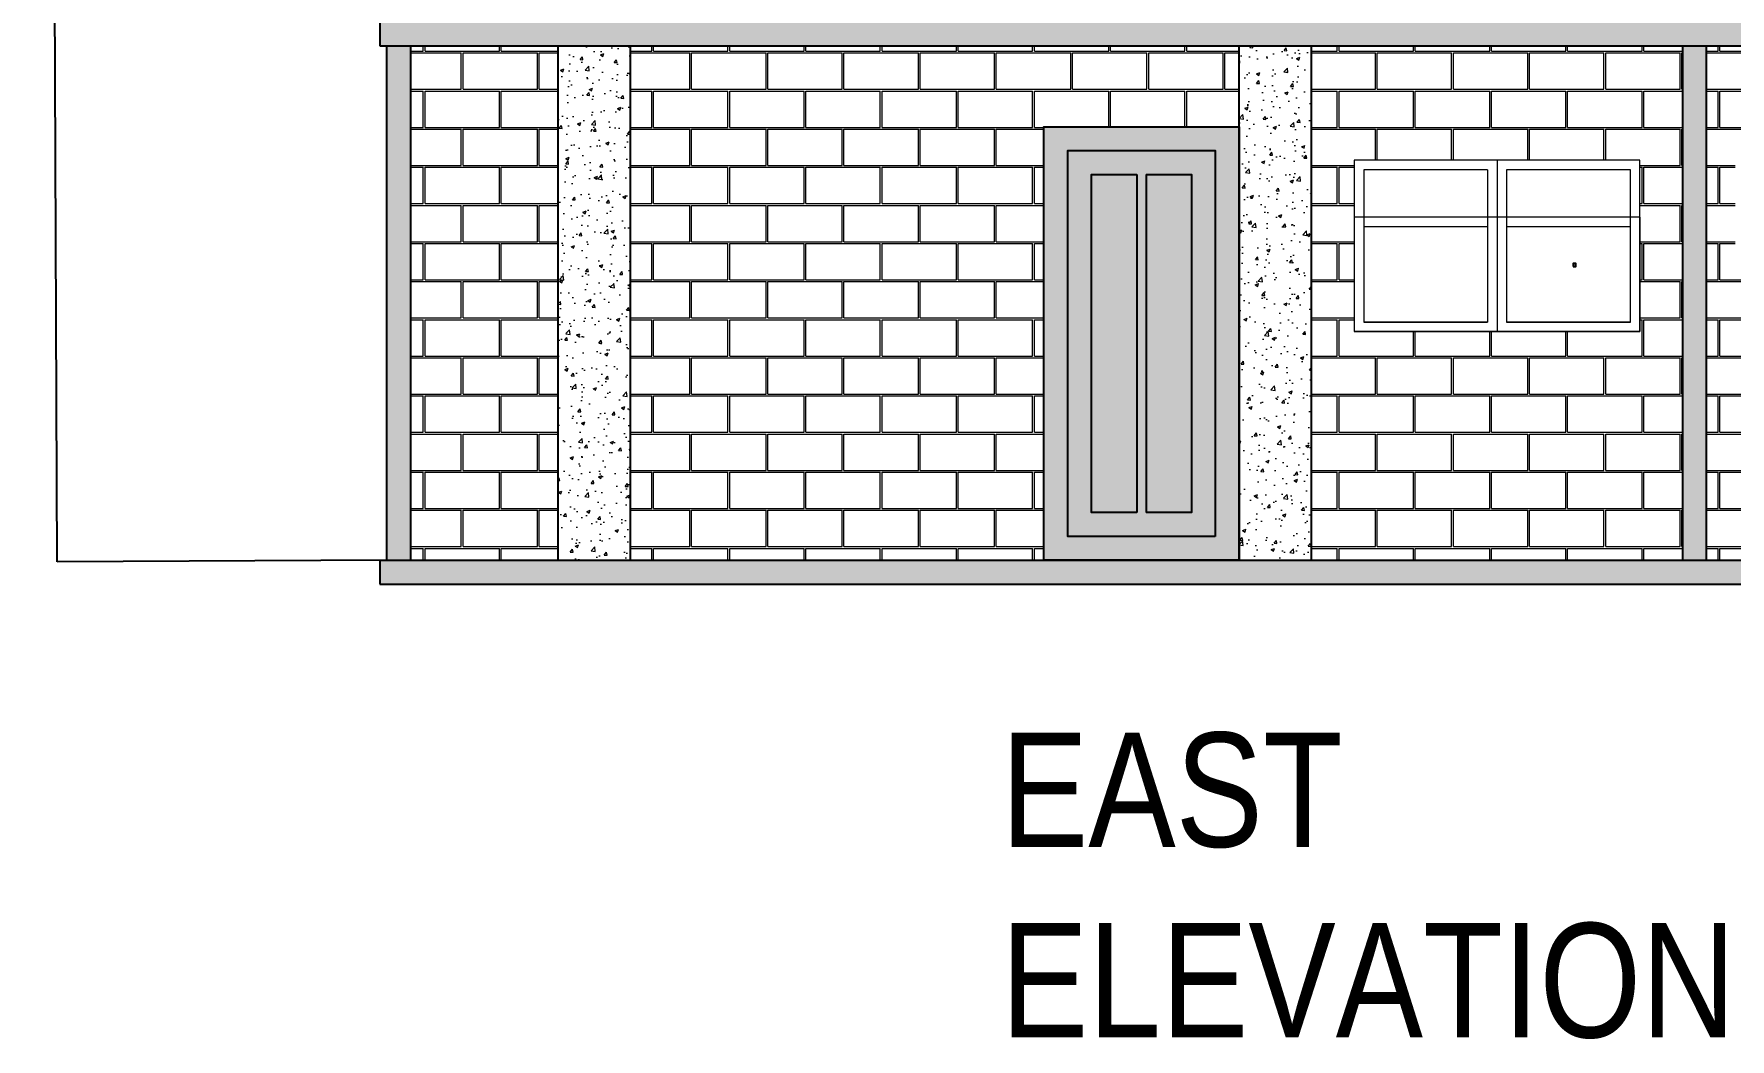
# Model space of a CAD drawing. Header units: feet. Extents: x 148946 to 3067997, y -35197 to 1690597.
# Drawn here: x 964956 to 1321221, y 480363 to 691377 of the extents above; entities that cross this region are included whole.
import ezdxf

# ---------------------------------------------------------------- set-up
doc = ezdxf.new("R2010")
doc.units = ezdxf.units.FT
doc.header["$MEASUREMENT"] = 0
doc.header["$PDMODE"] = 35
doc.header["$PDSIZE"] = -10
for name, color, linetype, lineweight in [('FOOTING', 50, 'Continuous', 25), ('Glass', 209, 'Continuous', 5), ('Hatch', 252, 'Continuous', 5)]:
    doc.layers.add(name, color=color, linetype=linetype, lineweight=lineweight)
doc.styles.get("Standard").update_dxf_attribs({"font": 'ARIALN.TTF'})
doc.dimstyles.new('latest', dxfattribs={"dimtxt": 960, "dimasz": 4, "dimexe": 2, "dimexo": 1.5, "dimgap": -1.5, "dimtad": 0, "dimdec": 1, "dimlfac": 0.001, "dimzin": 3, "dimdsep": 46, "dimlunit": 4, "dimtxsty": 'Standard', "dimcen": 0.09, "dimdle": 4, "dimclrd": 256, "dimclre": 256, "dimclrt": 7, "dimadec": 0, "dimazin": 0, "dimtfac": 600, "dimtdec": 1, "dimtofl": 0, "dimtmove": 2, "dimatfit": 3, "dimfxl": 2, "dimfrac": 1, "dimtolj": 1, "dimtzin": 0, "dimlwd": -1, "dimlwe": -1, "dimarcsym": 0})
pattern_1 = [(50, (-53192904.5, -34824623), (7172.6018, -627.52135), [750, -8250]), (355, (-53192904.5, -34824623), (-1387.5133, 7521.9213), [600, -6600]), (100.451444, (-53192307, -34824675), (5785.0885, 6894.3999), [637.4019, -7011.4211]), (46.1842, (-53192904.5, -34822623), (10672.4133, -1655.1928), [1125, -12375]), (96.635635, (-53192015, -34822761), (9346.6195, 9741.186), [956.1034, -10517.1376]), (351.184164, (-53192905, -34822623), (9346.6195, 9741.186), [900, -9900]), (21, (-53191904.5, -34823123), (5969.0705, -4026.1889), [750, -8250]), (326, (-53191904.5, -34823123), (2433.1533, 7251.50045), [600, -6600]), (71.451445, (-53191407, -34823458.5), (8402.2238, 3225.3115), [637.4019, -7011.4211]), (37.5, (-53192904.5, -34824623), (121.59855, 3328.93854), [0, -6520, 0, -6700, 0, -6625]), (7.5, (-53192904.5, -34824623), (2630.69537, 3944.11712), [0, -3820, 0, -6370, 0, -2525]), (327.5, (-53195134.5, -34824623), (5338.22436, -225.54872), [0, -2500, 0, -7800, 0, -10350]), (317.5, (-53196134.5, -34824623), (5831.8617, 1001.04982), [0, -3250, 0, -5180, 0, -7350])]
pattern_2 = [(0, (-53192904.5, -34824623), (8000, 8000), [15625, -375]), (0, (-53200904.5, -34824248), (8000, 8000), [15625, -375]), (90, (-53192904.5, -34824623), (-8000, 8000), [-8375, 7625]), (90, (-53193279.5, -34824623), (-8000, 8000), [-8375, 7625])]

# ---------------------------------------------------------------- blocks, each defined once
blk = doc.blocks.new('*D139')
at = {"ltscale": 0.2, "transparency": 16777216}
for p, q in [((1037594, 919877), (968340, 919571)), ((968342, 919567), (969042, 761403)), ((973128, 761422), (964956, 761385)), ((964956, 761385), (965056, 738720)), ((973228, 738756), (973128, 761422)), ((965056, 738720), (973228, 738756)), ((969842, 580575), (969142, 738738)), ((1039094, 580877), (969840, 580571))]:
    blk.add_line(p, q, dxfattribs=at)
for points in [[(968343, 919567), (968341, 919567), (968342, 919571)], [(969843, 580575), (969841, 580575), (969842, 580571)]]:
    blk.add_solid(points, dxfattribs=at)
at = {"layer": 'Defpoints', "color": 0, "ltscale": 0.2, "transparency": 16777216}
for p in [(968342, 919571), (1037595, 919877), (1039095, 580877)]:
    blk.add_point(p, dxfattribs=at)
at = {"color": 7, "ltscale": 0.2, "transparency": 16777216, "insert": (969092, 750071), "char_height": 960, "attachment_point": 5, "rotation": 270.25352}
blk.add_mtext('\\A1;{\\H8.33333x;28\'-3"}', dxfattribs=at)

msp = doc.modelspace()

# ---------------------------------------------------------------- hatches: boundary and pattern name
at = {"layer": 'Hatch', "ltscale": 0.2, "true_color": 0x000000}
h = msp.add_hatch(color=18, dxfattribs=at)
h.dxf.hatch_style = 1
h.paths.add_polyline_path([(1514595.5, 688877), (1514595.5, 693877), (1037595.5, 693877), (1037595.5, 688877)])
h = msp.add_hatch(color=18, dxfattribs=at)
h.dxf.hatch_style = 1
h.paths.add_polyline_path([(1039095.5, 580877), (1044095.5, 580877), (1044095.5, 688877), (1039095.5, 688877)])
at = {"layer": 'Hatch', "ltscale": 0.2}
h = msp.add_hatch(dxfattribs=at)
h.set_pattern_fill('AR-B816C', color=1, scale=1000)
h.set_pattern_definition(pattern_2)
h.paths.add_polyline_path([(1075095.5, 688877), (1044095.5, 688877), (1044095.5, 580877), (1075095.5, 580877)])
h = msp.add_hatch(dxfattribs=at)
h.set_pattern_fill('AR-CONC', color=3, scale=1000)
h.set_pattern_definition(pattern_1)
h.paths.add_polyline_path([(1090294.87, 688877), (1075095.5, 688877), (1075095.5, 580877), (1090294.87, 580877)])
h = msp.add_hatch(dxfattribs=at)
h.set_pattern_fill('AR-B816C', color=1, scale=1000)
h.set_pattern_definition(pattern_2)
h.paths.add_polyline_path([(1090294.87, 580877), (1177095.5, 580877), (1177095.5, 671877), (1218095.5, 671877), (1218095.5, 688877), (1090294.87, 688877)])
h = msp.add_hatch(dxfattribs=at)
h.set_pattern_fill('AR-CONC', color=3, scale=1000)
h.set_pattern_definition(pattern_1)
h.paths.add_polyline_path([(1233294.87, 688877), (1218095.5, 688877), (1218095.5, 580877), (1233294.87, 580877)])
h = msp.add_hatch(dxfattribs=at)
h.set_pattern_fill('AR-B816C', color=1, scale=1000)
h.set_pattern_definition(pattern_2)
h.paths.add_polyline_path([(1233294.87, 580877), (1311294.87, 580877), (1311294.87, 688877), (1233294.87, 688877)])
h.paths.add_polyline_path([(1242294.87, 628877), (1242294.87, 652877), (1242294.87, 664877), (1302294.87, 664877), (1302294.87, 628877)], flags=16)
h.paths.add_polyline_path([(1244294.87, 630877), (1244294.87, 650877), (1244294.87, 662877), (1270294.87, 662877), (1270294.87, 652877), (1274294.87, 652877), (1274294.87, 662877), (1300294.87, 662877), (1300294.87, 630877), (1274294.87, 630877), (1274294.87, 652877), (1270294.87, 652877), (1270294.87, 630877)], flags=0)
at = {"layer": 'Hatch', "ltscale": 0.2, "true_color": 0x000000}
h = msp.add_hatch(color=18, dxfattribs=at)
h.dxf.hatch_style = 1
h.paths.add_polyline_path([(1316294.87, 688877), (1311294.87, 688877), (1311294.87, 580877), (1316294.87, 580877)])
at = {"layer": 'Hatch', "ltscale": 0.2}
h = msp.add_hatch(dxfattribs=at)
h.set_pattern_fill('AR-B816C', color=1, scale=1000)
h.set_pattern_definition(pattern_2)
h.paths.add_polyline_path([(1316294.87, 580877), (1358294.87, 580877), (1358294.87, 688877), (1316294.87, 688877)])
h.paths.add_polyline_path([(1322294.87, 640877), (1322294.87, 664877), (1352294.87, 664877), (1352294.87, 640877)], flags=16)
h.paths.add_polyline_path([(1324294.87, 642877), (1324294.87, 662877), (1350294.87, 662877), (1350294.87, 642877)], flags=0)
at = {"layer": 'Hatch', "ltscale": 0.2, "true_color": 0xcd6928}
h = msp.add_hatch(color=32, dxfattribs=at)
h.dxf.hatch_style = 1
h.paths.add_polyline_path([(1177095.5, 580877), (1218095.5, 580877), (1218095.5, 671877), (1177095.5, 671877)])
h.paths.add_polyline_path([(1213095.5, 666877), (1213095.5, 585877), (1182095.5, 585877), (1182095.5, 666877)], flags=16)
h.paths.add_polyline_path([(1196595.5, 661877), (1196595.5, 590877), (1187095.5, 590877), (1187095.5, 661877)], flags=0)
h.paths.add_polyline_path([(1198595.5, 661877), (1208095.5, 661877), (1208095.5, 590877), (1198595.5, 590877)], flags=0)
at = {"layer": 'Hatch', "ltscale": 0.2}
h = msp.add_hatch(color=256, dxfattribs=at)
h.dxf.hatch_style = 1
h.paths.add_polyline_path([(1182095.5, 585877), (1213095.5, 585877), (1213095.5, 666877), (1182095.5, 666877)])
at = {"layer": 'Hatch', "ltscale": 0.2, "true_color": 0xcd6928}
h = msp.add_hatch(color=32, dxfattribs=at)
h.dxf.hatch_style = 1
h.paths.add_polyline_path([(1208095.5, 661877), (1198595.5, 661877), (1198595.5, 590877), (1208095.5, 590877)])
h.paths.add_polyline_path([(1187095.5, 590877), (1196595.5, 590877), (1196595.5, 661877), (1187095.5, 661877)])
at = {"layer": 'Hatch', "ltscale": 0.2, "true_color": 0x000000}
h = msp.add_hatch(color=18, dxfattribs=at)
h.dxf.hatch_style = 1
h.paths.add_polyline_path([(1037595.5, 580877), (1037595.5, 575877), (1514595.5, 575877), (1514595.5, 580877)])

# ---------------------------------------------------------------- linework, layer by layer
at = {"ltscale": 0.2}
for p, q in [((1037595.5, 693877), (1037595.5, 688877)), ((1037595.5, 688877), (1514595.5, 688877)), ((1039095.5, 580877), (1039095.5, 688877)), ((1044095.5, 580877), (1044095.5, 688877)), ((1075095.5, 580877), (1075095.5, 688877)), ((1090294.87, 580877), (1090294.87, 688877)), ((1218095.5, 580877), (1218095.5, 688877)), ((1218095.5, 580877), (1218095.5, 688877)), ((1233294.87, 580877), (1233294.87, 688877)), ((1311294.87, 580877), (1311294.87, 688877)), ((1316294.87, 580877), (1316294.87, 688877)), ((1196595.5, 661877), (1196595.5, 590877)), ((1198595.5, 661877), (1198595.5, 590877)), ((1037595.5, 580877), (1514595.5, 580877)), ((1037595.5, 580877), (1037595.5, 575877)), ((1037595.5, 575877), (1514595.5, 575877))]:
    msp.add_line(p, q, dxfattribs=at)
for points in [[(1218095.5, 580877), (1177095.5, 580877), (1177095.5, 671877), (1218095.5, 671877)], [(1213095.5, 585877), (1182095.5, 585877), (1182095.5, 666877), (1213095.5, 666877)]]:
    msp.add_lwpolyline(points, close=True, dxfattribs=at)
for points in [[(1196595.5, 590877), (1187095.5, 590877), (1187095.5, 661877), (1196595.5, 661877)], [(1198595.5, 661877), (1208095.5, 661877), (1208095.5, 590877), (1198595.5, 590877)]]:
    msp.add_lwpolyline(points, dxfattribs=at)
at = {"layer": 'FOOTING', "ltscale": 0.2}
msp.add_lwpolyline([(1288235.67, 642579.89), (1288835.67, 642579.89), (1288835.67, 643179.89), (1288235.67, 643179.89)], close=True, dxfattribs=at)
at = {"layer": 'Glass', "ltscale": 0.2}
for p, q in [((1270294.87, 662877), (1270294.87, 630877)), ((1272294.87, 664877), (1272294.87, 628877)), ((1274294.87, 662877), (1274294.87, 630877)), ((1302294.87, 652877), (1242294.87, 652877)), ((1242294.87, 652877), (1242294.87, 628877)), ((1272294.87, 652877), (1272294.87, 628877)), ((1302294.87, 652877), (1302294.87, 628877)), ((1270294.87, 650877), (1244294.87, 650877)), ((1244294.87, 650877), (1244294.87, 630877)), ((1270294.87, 650877), (1270294.87, 630877)), ((1300294.87, 650877), (1274294.87, 650877)), ((1274294.87, 650877), (1274294.87, 630877)), ((1300294.87, 630877), (1300294.87, 650877)), ((1270294.87, 630877), (1244294.87, 630877)), ((1300294.87, 630877), (1274294.87, 630877)), ((1302294.87, 628877), (1302294.87, 630877)), ((1302294.87, 628877), (1242294.87, 628877))]:
    msp.add_line(p, q, dxfattribs=at)
msp.add_lwpolyline([(1242294.87, 628877), (1302294.87, 628877), (1302294.87, 664877), (1242294.87, 664877)], close=True, dxfattribs=at)
for points in [[(1270294.87, 662877), (1244294.87, 662877), (1244294.87, 630877), (1270294.87, 630877)], [(1274294.87, 630877), (1300294.87, 630877), (1300294.87, 662877), (1274294.87, 662877)]]:
    msp.add_lwpolyline(points, dxfattribs=at)

# ---------------------------------------------------------------- texts
at = {"ltscale": 0.2, "insert": (1168095.5, 544711.92), "char_height": 24000, "attachment_point": 1}
msp.add_mtext_dynamic_manual_height_columns('EAST ELEVATION', width=264.5, gutter_width=40, heights=[0], dxfattribs=at)

# ---------------------------------------------------------------- dimensions: what is measured, and where the dimension line sits
at = {"ltscale": 0.2}
dim = msp.add_aligned_dim(p1=(1039095.5, 580877), p2=(1037595.5, 919877), distance=69254.13, text='{\\H8.33333x;<>}', dimstyle='latest', dxfattribs=at)
dim.commit()
dim.dimension.update_dxf_attribs({"geometry": '*D139', "text_midpoint": (969092.05, 750070.57)})

doc.saveas('drawing.dxf')
